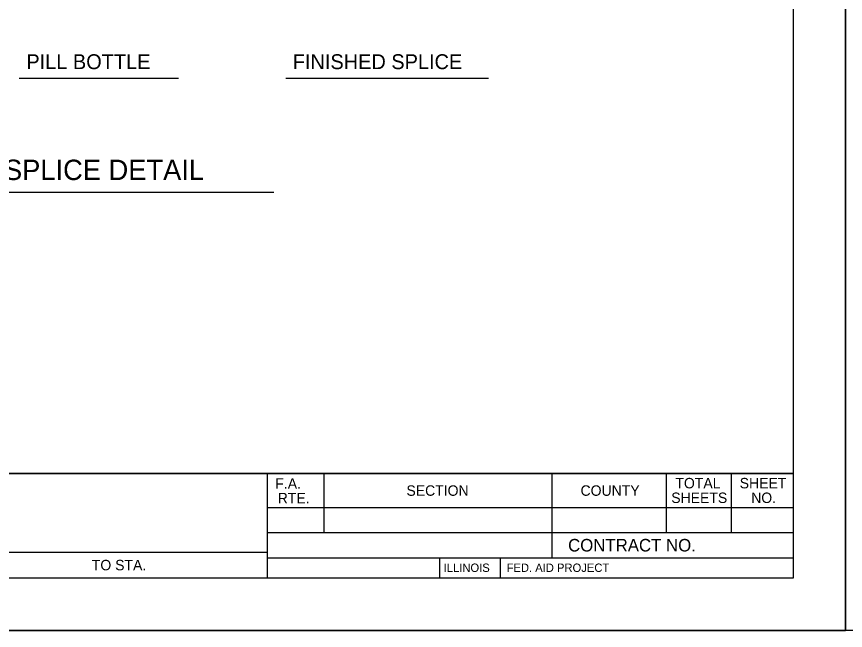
# Model space of a CAD drawing. Extents: x 1709823 to 1716999, y 1398858 to 1402388.
# Drawn here: x 1715480.2 to 1715638.6, y 1401552.1 to 1401669.5 of the extents above; entities that cross this region are included whole.
import ezdxf

# ---------------------------------------------------------------- set-up
doc = ezdxf.new("R2010")
doc.units = 0
for name, color, linetype in [('Design_EX_Roadway Notes', 7, 'Continuous'), ('Level 48', 7, 'Continuous'), ('Sheets_50 Reference Boundary', 7, 'Continuous'), ('Sheets_General Details', 7, 'Continuous'), ('Sheets_Printer Plotting Border', 7, 'Continuous')]:
    doc.layers.add(name, color=color, linetype=linetype)

msp = doc.modelspace()

# ---------------------------------------------------------------- linework, layer by layer
at = {"layer": 'Design_EX_Roadway Notes'}
for p, q in [((1715480.67, 1401657.75), (1715511.14, 1401657.75)), ((1715531.68, 1401657.75), (1715570.4, 1401657.75))]:
    msp.add_line(p, q, dxfattribs=at)
at = {"layer": 'Level 48'}
msp.add_lwpolyline([(1714958.63, 1401992.13), (1715638.63, 1401992.13), (1715638.63, 1401552.13), (1714958.63, 1401552.13)], close=True, dxfattribs=at)
at = {"layer": 'Sheets_50 Reference Boundary'}
msp.add_lwpolyline([(1714998.63, 1401982.13), (1715628.63, 1401982.13), (1715628.63, 1401582.13), (1714998.63, 1401582.13)], close=True, dxfattribs=at)
at = {"layer": 'Sheets_General Details'}
for p, q in [((1715638.63, 1401552.13), (1715638.63, 1401992.13)), ((1715638.63, 1401992.13), (1715638.63, 1401552.13)), ((1715453.41, 1401635.97), (1715529.4, 1401635.97)), ((1714998.63, 1401582.13), (1715628.63, 1401582.13)), ((1715528.11, 1401582.13), (1715528.11, 1401562.13)), ((1715538.92, 1401582.13), (1715538.92, 1401570.83)), ((1715582.52, 1401582.13), (1715582.52, 1401566.03)), ((1715604.36, 1401582.13), (1715604.36, 1401570.83)), ((1715616.77, 1401582.13), (1715616.77, 1401570.83)), ((1715528.11, 1401575.63), (1715628.63, 1401575.63)), ((1715528.11, 1401570.83), (1715628.63, 1401570.83)), ((1715374.11, 1401567.13), (1715528.11, 1401567.13)), ((1715528.11, 1401566.03), (1715628.63, 1401566.03)), ((1715561.06, 1401566.03), (1715561.06, 1401562.13)), ((1715572.66, 1401566.03), (1715572.66, 1401562.13)), ((1715638.63, 1401552.13), (1714958.63, 1401552.13)), ((1716318.63, 1401552.13), (1715638.63, 1401552.13))]:
    msp.add_line(p, q, dxfattribs=at)
msp.add_lwpolyline([(1714998.63, 1401982.13), (1715628.63, 1401982.13), (1715628.63, 1401562.13), (1714998.63, 1401562.13)], close=True, dxfattribs=at)
at = {"layer": 'Sheets_Printer Plotting Border'}
msp.add_lwpolyline([(1714958.63, 1401552.13), (1715638.63, 1401552.13), (1715638.63, 1401992.13), (1714958.63, 1401992.13)], close=True, dxfattribs=at)

# ---------------------------------------------------------------- texts
at = {"layer": 'Design_EX_Roadway Notes'}
for s, p in [('PILL BOTTLE', (1715482.07, 1401659.48)), ('FINISHED SPLICE', (1715532.99, 1401659.48))]:
    msp.add_text(s, height=2.85, dxfattribs=at).set_placement(p)
at = {"layer": 'Sheets_General Details'}
for s, height, p in [('BOTTLE SPLICE DETAIL', 3.8985, (1715456.07, 1401638.27)), ('F.A.  ', 2, (1715529.66, 1401579.23)), ('TOTAL', 2, (1715606.13, 1401579.3)), ('SHEET', 2, (1715618.42, 1401579.3)), ('RTE.', 2, (1715530.12, 1401576.43)), ('SECTION', 2, (1715554.72, 1401577.88)), ('COUNTY', 2, (1715588, 1401577.88)), ('SHEETS', 2, (1715605.34, 1401576.5)), ('NO.', 2, (1715620.62, 1401576.5)), ('CONTRACT NO.      ', 2.4, (1715585.62, 1401567.23)), ('TO STA.', 2, (1715494.59, 1401563.63)), ('ILLINOIS', 1.6, (1715561.84, 1401563.32)), ('FED. AID PROJECT', 1.6, (1715573.87, 1401563.32))]:
    msp.add_text(s, height=height, dxfattribs=at).set_placement(p)

doc.saveas('drawing.dxf')
